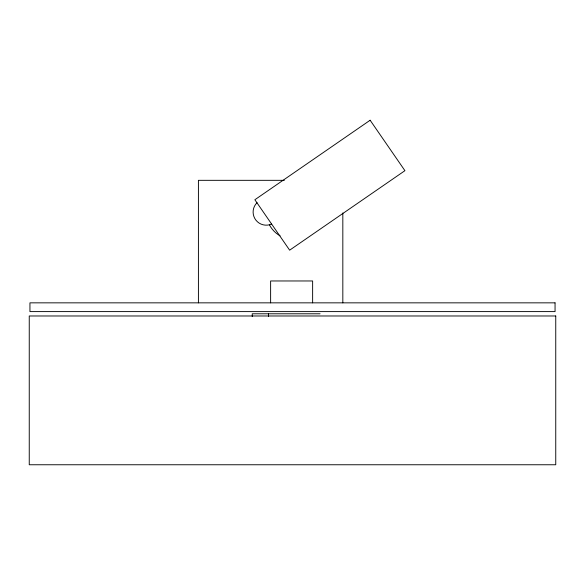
<?xml version="1.0" encoding="UTF-8"?>
<svg xmlns="http://www.w3.org/2000/svg" width="585" height="585" viewBox="0 0 585 585"><rect width="100%" height="100%" fill="white"/><g stroke="black" fill="none" stroke-linecap="round" stroke-linejoin="round"><path stroke-width="0.88" d="M284.332 180.326L198.417 180.326L198.417 302.847M320.061 313.787L252.245 313.787L252.245 316.522M342.825 212.962L342.825 302.847M312.631 302.847L312.631 280.968L270.621 280.968L270.621 302.847M268.508 313.787L268.508 316.522M271.418 224.113A13.126 13.126 0 0 1 257.056 202.673M280.091 235.85A27.356 27.356 0 0 1 269.378 224.794M370.137 120.239L254.863 199.748L289.648 250.175L404.922 170.674L370.137 120.239M555.055 302.847L29.945 302.847L29.945 311.6L555.055 311.6L555.055 302.847M555.75 315.98L29.25 315.98L29.25 464.761L555.75 464.761L555.75 315.98"/></g></svg>
